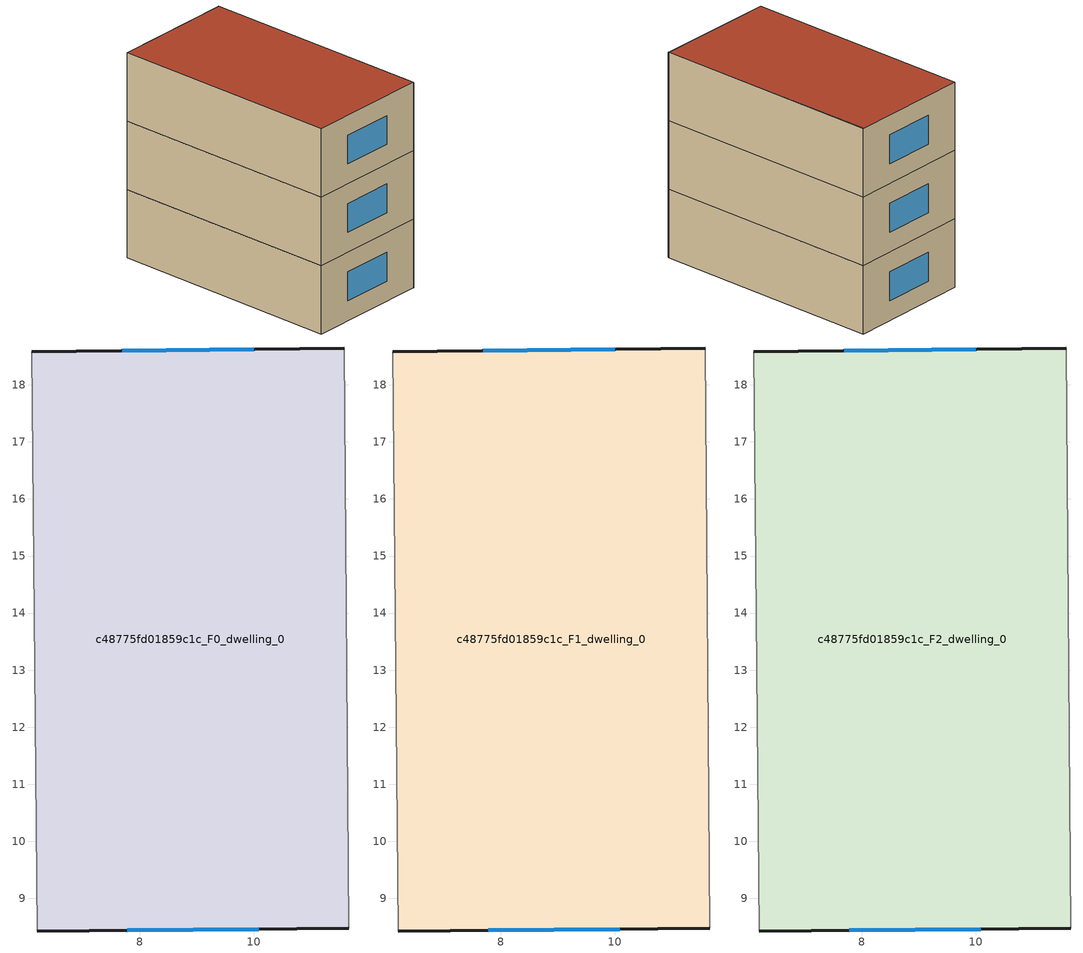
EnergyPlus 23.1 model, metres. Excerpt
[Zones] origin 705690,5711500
c48775fd01859c1c_F0_dwelling_0
 floor ground (EU_floor_Construction): 11.58,18.65 11.66,8.47 6.2,8.43 6.11,18.58 z0
 wall outside (EU_wall_Construction): 6.2,8.43 11.66,8.47 / 11.58,18.65 6.11,18.58 z0:3
 wall adiabatic (EU_wall_Construction): 11.66,8.47 11.58,18.65 / 6.11,18.58 6.2,8.43 z0:3
 window (EU_Window_Construction): 7.78,8.44 10.08,8.46 / 10,18.63 7.69,18.6 z0.87:2.13
c48775fd01859c1c_F1_dwelling_0
 floor to c48775fd01859c1c_F0_dwelling_0 (EU_floor_Construction): 11.58,18.65 11.66,8.47 6.2,8.43 6.11,18.58 z3
 wall outside (EU_wall_Construction): 6.2,8.43 11.66,8.47 / 11.58,18.65 6.11,18.58 z3:6
 wall adiabatic (EU_wall_Construction): 11.66,8.47 11.58,18.65 / 6.11,18.58 6.2,8.43 z3:6
 window (EU_Window_Construction): 7.78,8.44 10.08,8.46 / 10,18.63 7.69,18.6 z3.87:5.13
c48775fd01859c1c_F2_dwelling_0
 floor to c48775fd01859c1c_F1_dwelling_0 (EU_floor_Construction): 11.58,18.65 11.66,8.47 6.2,8.43 6.11,18.58 z6
 wall outside (EU_wall_Construction): 6.2,8.43 11.66,8.47 / 11.58,18.65 6.11,18.58 z6:9
 wall adiabatic (EU_wall_Construction): 11.66,8.47 11.58,18.65 / 6.11,18.58 6.2,8.43 z6:9
 window (EU_Window_Construction): 7.78,8.44 10.08,8.46 / 10,18.63 7.69,18.6 z6.87:8.13
 roof outside (EU_roof_Construction): 11.66,8.47 11.58,18.65 6.11,18.58 6.2,8.43 z9
shading: 6.11,18.58 6.2,8.43 / 11.66,8.44 11.55,18.65 z0:9
[Building]
EU S2 Campaign: North Axis=0; Terrain=City; Solar Distribution=FullExterior
[Site:Location]
London: Latitude=51.5; Longitude=-0.5; Time Zone=0; Elevation=25
[SizingPeriod:WeatherFileDays]
AnnualSizingPeriod: Begin Month=1; Begin Day of Month=1; End Month=12; End Day of Month=31; Day of Week for Start Day=Monday; Use Weather File Daylight Saving Period=No; Use Weather File Rain and Snow Indicators=No
[MATERIAL]
EU_InternalMass_Material: Roughness=MediumRough; Thickness=0.1; Conductivity=1; Density=1800; Specific Heat=900; Thermal Absorptance=0.9; Solar Absorptance=0.7; Visible Absorptance=0.7
[MATERIAL:NOMASS] Roughness=MediumRough; Thermal Absorptance=0.9; Solar Absorptance=0.7; Visible Absorptance=0.7
Name | Thermal Resistance
EU_wall_NoMass | 0.724719
EU_roof_NoMass | 2.98947
EU_floor_NoMass | 2.39157
[WINDOWMATERIAL:SIMPLEGLAZINGSYSTEM]
EU_Window_SimpleGlazing: UFactor=2.63425; Solar Heat Gain Coefficient=0.76; Visible Transmittance=0.76
[CONSTRUCTION]
EU_wall_Construction: EU_wall_NoMass
EU_roof_Construction: EU_roof_NoMass
EU_floor_Construction: EU_floor_NoMass
EU_Window_Construction: EU_Window_SimpleGlazing
EU_InternalMass_Construction: EU_InternalMass_Material
[ZONE] Type=1; Multiplier=1; Ceiling Height=autocalculate; Floor Area=autocalculate; Part of Total Floor Area=Yes
Name | Volume
c48775fd01859c1c_F0_dwelling_0 | 166.668
c48775fd01859c1c_F1_dwelling_0; c48775fd01859c1c_F2_dwelling_0 | 166.667
[INTERNALMASS] Construction=EU_InternalMass_Construction; Surface Area=55.556
Name | Zone or ZoneList
c48775fd01859c1c_F0_dwelling_0_EU_InternalMass | c48775fd01859c1c_F0_dwelling_0
c48775fd01859c1c_F1_dwelling_0_EU_InternalMass | c48775fd01859c1c_F1_dwelling_0
c48775fd01859c1c_F2_dwelling_0_EU_InternalMass | c48775fd01859c1c_F2_dwelling_0
[OTHEREQUIPMENT] Fuel Type=Electricity; Design Level Calculation Method=Watts/Area; Power per Zone Floor Area=1; Fraction Latent=0; Fraction Radiant=0; Fraction Lost=0; Carbon Dioxide Generation Rate=0; EndUse Subcategory=EU_Step8_InternalGains
Name | Zone or ZoneList or Space or SpaceList | Schedule
EU_Step8_InternalGain_c48775fd01859c1c_F0_dwelling_0_f000 | c48775fd01859c1c_F0_dwelling_0 | EU_Step8_GainSchedule_c48775fd01859c1c_F0_dwelling_0_f000
EU_Step8_InternalGain_c48775fd01859c1c_F1_dwelling_0_f000 | c48775fd01859c1c_F1_dwelling_0 | EU_Step8_GainSchedule_c48775fd01859c1c_F1_dwelling_0_f000
EU_Step8_InternalGain_c48775fd01859c1c_F2_dwelling_0_f000 | c48775fd01859c1c_F2_dwelling_0 | EU_Step8_GainSchedule_c48775fd01859c1c_F2_dwelling_0_f000
[ZONEVENTILATION:DESIGNFLOWRATE] Schedule=EU_AlwaysOn; Design Flow Rate Calculation Method=AirChanges/Hour; Air Changes per Hour=0.418135; Ventilation Type=Natural; Fan Pressure Rise=0; Fan Total Efficiency=1; Constant Term Coefficient=1; Temperature Term Coefficient=0; Velocity Term Coefficient=0; Velocity Squared Term Coefficient=0; Minimum Indoor Temperature=-100; Maximum Indoor Temperature=100; Delta Temperature=-100; Minimum Outdoor Temperature=-100; Maximum Outdoor Temperature=100; Maximum Wind Speed=40
Name | Zone or ZoneList or Space or SpaceList
EU_ConstantAir_c48775fd01859c1c_F0_dwelling_0 | c48775fd01859c1c_F0_dwelling_0
EU_ConstantAir_c48775fd01859c1c_F1_dwelling_0 | c48775fd01859c1c_F1_dwelling_0
EU_ConstantAir_c48775fd01859c1c_F2_dwelling_0 | c48775fd01859c1c_F2_dwelling_0
[HVACTEMPLATE:THERMOSTAT] Constant Heating Setpoint=20; Constant Cooling Setpoint=50
EU_HeatOnly_c48775fd01859c1c_F0_dwelling_0; EU_HeatOnly_c48775fd01859c1c_F1_dwelling_0; EU_HeatOnly_c48775fd01859c1c_F2_dwelling_0
[HVACTEMPLATE:ZONE:IDEALLOADSAIRSYSTEM] System Availability Schedule=EU_AlwaysOn; Maximum Heating Supply Air Temperature=50; Minimum Cooling Supply Air Temperature=13; Maximum Heating Supply Air Humidity Ratio=0.0156; Minimum Cooling Supply Air Humidity Ratio=0.0077; Heating Limit=NoLimit; Cooling Limit=NoLimit; Heating Availability Schedule=EU_AlwaysOn; Cooling Availability Schedule=EU_CoolingOff; Dehumidification Control Type=ConstantSensibleHeatRatio; Cooling Sensible Heat Ratio=0.7; Dehumidification Setpoint=60; Humidification Control Type=None; Humidification Setpoint=30; Outdoor Air Method=None; Outdoor Air Flow Rate per Person=0.00944; Outdoor Air Flow Rate per Zone Floor Area=0; Outdoor Air Flow Rate per Zone=0; Demand Controlled Ventilation Type=None; Outdoor Air Economizer Type=NoEconomizer; Heat Recovery Type=None; Sensible Heat Recovery Effectiveness=0.7; Latent Heat Recovery Effectiveness=0.65
Name | Template Thermostat
c48775fd01859c1c_F0_dwelling_0 | EU_HeatOnly_c48775fd01859c1c_F0_dwelling_0
c48775fd01859c1c_F1_dwelling_0 | EU_HeatOnly_c48775fd01859c1c_F1_dwelling_0
c48775fd01859c1c_F2_dwelling_0 | EU_HeatOnly_c48775fd01859c1c_F2_dwelling_0
[SIZING:ZONE] Zone Cooling Design Supply Air Temperature Input Method=SupplyAirTemperature; Zone Cooling Design Supply Air Temperature=13; Zone Heating Design Supply Air Temperature Input Method=SupplyAirTemperature; Zone Heating Design Supply Air Temperature=50; Zone Cooling Design Supply Air Humidity Ratio=0.008; Zone Heating Design Supply Air Humidity Ratio=0.008; Cooling Design Air Flow Method=DesignDay; Cooling Design Air Flow Rate=0; Cooling Minimum Air Flow per Zone Floor Area=0.000762; Cooling Minimum Air Flow=0; Cooling Minimum Air Flow Fraction=0.2; Heating Design Air Flow Method=DesignDay; Heating Design Air Flow Rate=0; Heating Maximum Air Flow per Zone Floor Area=0.002032; Heating Maximum Air Flow=0.141576; Heating Maximum Air Flow Fraction=0.3; Account for Dedicated Outdoor Air System=No; Dedicated Outdoor Air System Control Strategy=NeutralSupplyAir; Dedicated Outdoor Air Low Setpoint Temperature for Design=autosize; Dedicated Outdoor Air High Setpoint Temperature for Design=autosize; Zone Load Sizing Method=Sensible Load Only No Latent Load; Zone Latent Cooling Design Supply Air Humidity Ratio Input Method=HumidityRatioDifference; Zone Cooling Design Supply Air Humidity Ratio Difference=0.005; Zone Latent Heating Design Supply Air Humidity Ratio Input Method=HumidityRatioDifference; Zone Humidification Design Supply Air Humidity Ratio Difference=0.005
c48775fd01859c1c_F0_dwelling_0; c48775fd01859c1c_F1_dwelling_0; c48775fd01859c1c_F2_dwelling_0
[SCHEDULE:CONSTANT]
Name | Hourly Value
EU_AlwaysOn | 1
EU_CoolingOff | 0
[SCHEDULE:FILE] Column Number=1; Rows to Skip at Top=0; Number of Hours of Data=8760; Column Separator=Comma; Interpolate to Timestep=No; Minutes per Item=60; Adjust Schedule for Daylight Savings=Yes
Name | File
EU_Step8_GainSchedule_c48775fd01859c1c_F0_dwelling_0_f000 | ../../schedules/c48775fd01859c1c/c48775fd01859c1c_F0_dwelling_0_f000_gain.csv
EU_Step8_GainSchedule_c48775fd01859c1c_F1_dwelling_0_f000 | ../../schedules/c48775fd01859c1c/c48775fd01859c1c_F1_dwelling_0_f000_gain.csv
EU_Step8_GainSchedule_c48775fd01859c1c_F2_dwelling_0_f000 | ../../schedules/c48775fd01859c1c/c48775fd01859c1c_F2_dwelling_0_f000_gain.csv
